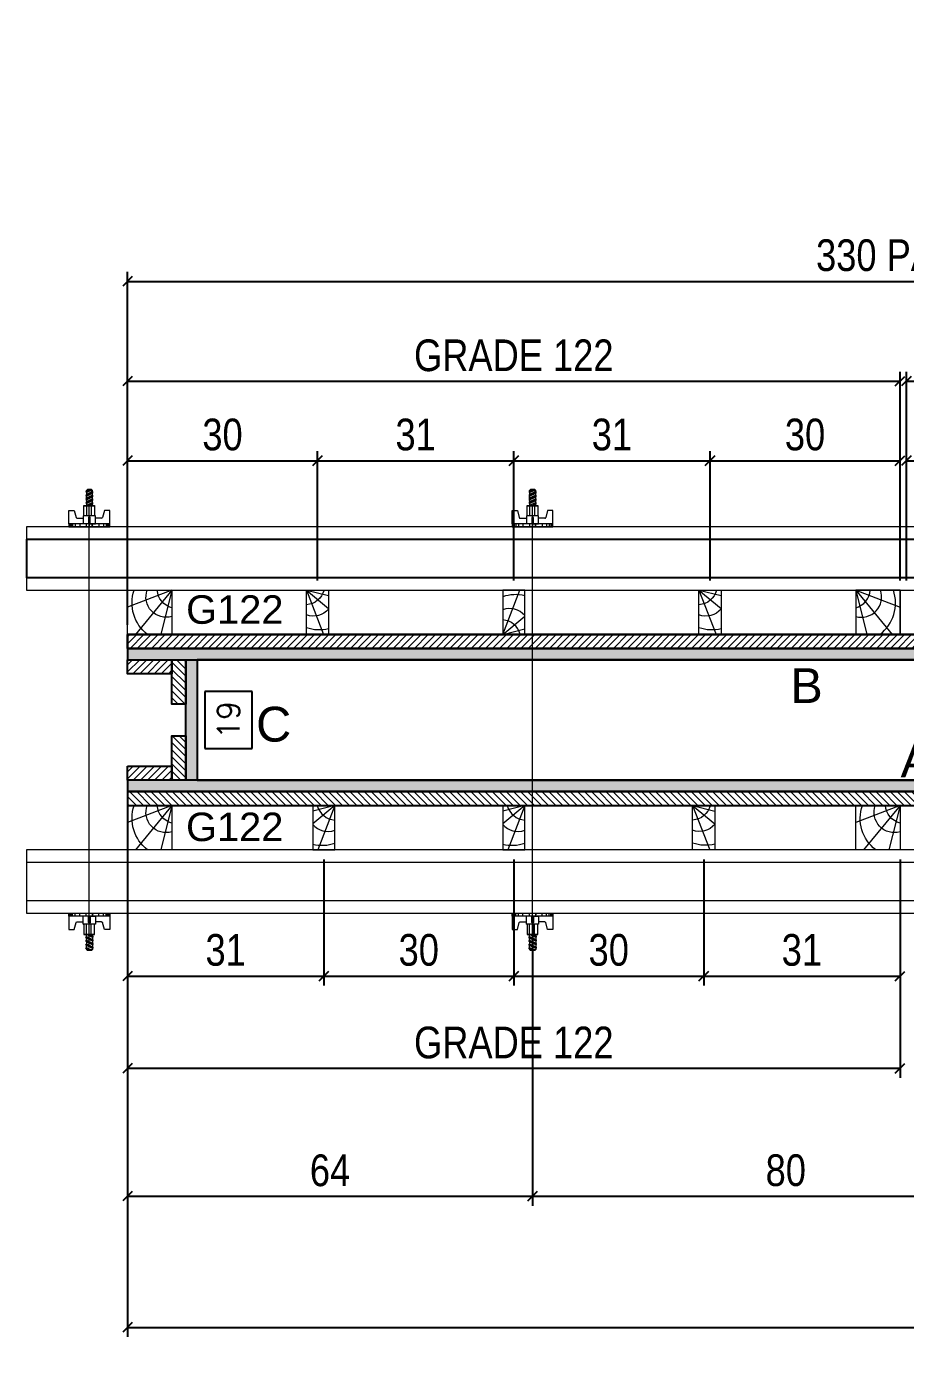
# Model space of a CAD drawing. Extents: x 2949 to 9203, y -16089 to 12527.
# Drawn here: x 4854.2 to 5131.9, y -6538.6 to -6121.1 of the extents above; entities that cross this region are included whole.
import ezdxf
from ezdxf.enums import TextEntityAlignment as Align

# ---------------------------------------------------------------- set-up
doc = ezdxf.new("R2010")
doc.units = 0
for name, color, linetype, lineweight in [('CONCRETO', 251, 'Continuous', 25), ('Hachura', 251, 'Continuous', 9), ('Madeira', 126, 'Continuous', 18), ('Perfil Metálico', 224, 'Continuous', 18), ('Texto Seção', 7, 'Continuous', 15)]:
    doc.layers.add(name, color=color, linetype=linetype, lineweight=lineweight)
for name, color, linetype in [('COTA', 241, 'Continuous'), ('MEIO_PONT', 93, 'Continuous'), ('Painéis', 200, 'Continuous'), ('SARRAFO', 251, 'Continuous'), ('TEXTO_GERAL', 7, 'Continuous')]:
    doc.layers.add(name, color=color, linetype=linetype)
doc.styles.add('ARIAL', font='arial.ttf')
doc.styles.add('COTA TECNICA 2X', font='techl___.ttf', dxfattribs={"height": 10})
doc.styles.add('ROMANS', font='romans.shx')
doc.styles.add('SANSSERIF', font='sas_____.pfb')
doc.dimstyles.new('Cota Seção interna', dxfattribs={"dimtxt": 7, "dimasz": 6, "dimexe": 0.18, "dimexo": 2, "dimgap": -4, "dimtad": 3, "dimdec": 1, "dimlfac": 0.5, "dimzin": 12, "dimdsep": 46, "dimtxsty": 'ROMANS', "dimblk": 'ARCHTICK', "dimcen": 0.09, "dimse1": 1, "dimse2": 1, "dimsd1": 1, "dimsd2": 1, "dimclrd": 180, "dimclre": 5, "dimclrt": 1, "dimadec": 0, "dimazin": 3, "dimtfac": 1, "dimtdec": 1, "dimtofl": 0, "dimtmove": 0, "dimatfit": 3, "dimldrblk": 'ARCHTICK', "dimfxl": 1, "dimtolj": 1, "dimtzin": 0, "dimarcsym": 0})
doc.dimstyles.new('SECAO PILAR', dxfattribs={"dimtxt": 10, "dimasz": 3, "dimexe": 3, "dimexo": 3, "dimgap": 3, "dimtad": 1, "dimdec": 1, "dimlfac": 0.5, "dimzin": 12, "dimdsep": 46, "dimtxsty": 'COTA TECNICA 2X', "dimblk1": 'OBLIQUE', "dimblk2": 'OBLIQUE', "dimsah": 1, "dimcen": 0.9, "dimclrd": 256, "dimclre": 256, "dimclrt": 256, "dimadec": 1, "dimazin": 3, "dimtfac": 1, "dimtdec": 1, "dimtmove": 0, "dimatfit": 3, "dimfxl": 1, "dimtolj": 1, "dimtzin": 12, "dimarcsym": 0})

# ---------------------------------------------------------------- blocks, each defined once
blk = doc.blocks.new('*D2524')
at = {"layer": 'COTA', "color": 180, "lineweight": -2, "transparency": 16777216}
for p, q in [((4925.51, -6331.12), (4910.51, -6331.12)), ((4910.51, -6331.12), (4910.51, -6349.12)), ((4925.51, -6349.12), (4925.51, -6331.12)), ((4910.51, -6349.12), (4925.51, -6349.12))]:
    blk.add_line(p, q, dxfattribs=at)
at = {"layer": 'Defpoints', "color": 0, "transparency": 16777216}
for p in [(4908.5, -6321.12), (4929.51, -6321.12), (4908.5, -6359.12)]:
    blk.add_point(p, dxfattribs=at)
at = {"layer": 'COTA', "color": 1, "transparency": 16777216, "insert": (4918.01, -6340.12), "char_height": 7, "attachment_point": 5, "rotation": 90, "style": 'ROMANS'}
blk.add_mtext('\\A1;19', dxfattribs=at)
blk = doc.blocks.new('_ArchTick')
at = {"color": 0, "linetype": 'ByBlock', "const_width": 0.15}
blk.add_lwpolyline([(-0.5, -0.5), (0.5, 0.5)], dxfattribs=at)
blk = doc.blocks.new('*D2550')
at = {"layer": 'COTA', "color": 180, "lineweight": -2, "transparency": 16777216}
for p, q in [((5259.1, -6324.95), (5233.1, -6324.95)), ((5233.1, -6324.95), (5233.1, -6339.95)), ((5259.1, -6339.95), (5259.1, -6324.95)), ((5233.1, -6339.95), (5259.1, -6339.95))]:
    blk.add_line(p, q, dxfattribs=at)
at = {"layer": 'Defpoints', "color": 0, "transparency": 16777216}
for p in [(4908.1, -6343.95), (4908.1, -6359.12), (5584.1, -6359.12)]:
    blk.add_point(p, dxfattribs=at)
at = {"layer": 'COTA', "color": 1, "transparency": 16777216, "insert": (5246.1, -6332.45), "char_height": 7, "attachment_point": 5, "style": 'ROMANS'}
blk.add_mtext('\\A1;338', dxfattribs=at)
blk = doc.blocks.new('C')
at = {"layer": 'Hachura', "color": 0}
for p, q in [((0, 3.22), (0, -3.22)), ((0.45, 3.22), (0, 3.22)), ((0.46, 3.16), (0, 3.16)), ((0.46, 3.05), (0, 3.05)), ((0.46, 2.88), (0, 2.88)), ((0, 2.75), (0, -1.16)), ((0.46, 2.65), (0, 2.65)), ((0.46, 2.23), (0, 2.23)), ((0.45, -3.23), (0.45, 3.22)), ((0.45, 3.22), (2.58, 3.22)), ((2.58, 2.39), (1.47, 2.09)), ((2.58, 3.22), (2.58, 2.39)), ((0.46, 1.51), (0, 1.51)), ((0.39, 0.49), (0.17, 0.49)), ((1.74, 0.97), (0.45, 0.97)), ((1.45, 0.1), (0.45, 0.1)), ((1.35, 1.94), (1.35, 0.96)), ((1.74, -0.97), (1.74, 0.97)), ((1.74, 0.97), (1.74, 0.84)), ((1.74, 0.97), (1.74, 0.84)), ((1.74, 0.84), (3.35, 0.84)), ((3.35, 0.45), (1.74, 0.45)), ((3.32, 0.84), (3.32, -0.84)), ((3.35, 0.84), (3.35, -0.84)), ((3.68, 0.45), (3.35, 0.45)), ((3.84, -0.52), (3.35, 0.45)), ((3.35, 0.06), (3.67, -0.57)), ((3.68, 0.45), (4.16, -0.52)), ((3.72, 0.5), (4.25, -0.57)), ((4.37, -0.55), (3.83, 0.53)), ((4.15, 0.45), (3.93, 0.45)), ((4.42, -0.52), (3.93, 0.45)), ((4.15, 0.45), (4.26, 0.45)), ((4.26, 0.45), (4.74, -0.52)), ((4.3, 0.5), (4.83, -0.57)), ((4.95, -0.55), (4.41, 0.53)), ((4.51, 0.45), (4.84, 0.45)), ((5, -0.52), (4.51, 0.45)), ((4.84, 0.45), (5.32, -0.52)), ((4.88, 0.5), (5.41, -0.57)), ((5.53, -0.55), (4.99, 0.53)), ((5.58, -0.52), (5.09, 0.45)), ((5.42, 0.45), (5.09, 0.45)), ((5.58, -0.52), (5.09, 0.45)), ((5.42, 0.45), (5.74, -0.19)), ((5.46, 0.5), (5.74, -0.07)), ((5.74, 0.19), (5.57, 0.53)), ((5.74, 0.32), (5.68, 0.45)), ((5.68, 0.45), (5.74, 0.45)), ((5.74, 0.45), (5.9, 0.29)), ((5.74, 0.45), (5.74, -0.52)), ((5.9, -0.36), (5.9, 0.29)), ((0.45, 0), (0, 0)), ((0.46, -1.52), (0, -1.52)), ((0.08, -0.48), (0.29, -0.48)), ((0.29, -0.48), (0.4, -0.48)), ((0.45, 0), (0.45, -0.97)), ((0.45, -0.16), (1.45, -0.16)), ((0.45, -0.65), (0.45, -0.32)), ((0.45, -3.23), (0.45, -0.65)), ((0.45, -0.97), (1.74, -0.97)), ((1.35, -1.94), (1.35, -0.97)), ((3.35, -0.32), (1.74, -0.32)), ((3.35, -0.84), (1.74, -0.84)), ((3.35, -0.07), (3.58, -0.52)), ((3.35, -0.52), (3.58, -0.52)), ((3.84, -0.52), (4.16, -0.52)), ((4.42, -0.52), (4.74, -0.52)), ((4.63, -0.52), (4.74, -0.52)), ((5, -0.52), (5.32, -0.52)), ((5.58, -0.52), (5.74, -0.52)), ((5.74, -0.52), (5.9, -0.36)), ((5.74, -0.52), (5.74, -0.52)), ((0.46, -2.23), (0, -2.23)), ((0.46, -2.65), (0, -2.65)), ((0.46, -2.88), (0, -2.88)), ((0.46, -3.05), (0, -3.05)), ((0.46, -3.16), (0, -3.16)), ((0, -3.22), (2.57, -3.22)), ((2.58, -2.39), (1.47, -2.1)), ((2.58, -3.23), (2.58, -2.39))]:
    blk.add_line(p, q, dxfattribs=at)
for centre, radius, start, end in [((1.52, 1.94), 0.161, 104.7436, 180), ((1.44, -0.03), 0.129, 272.695, 87.305), ((3.81, 0.39), 0.143, 25.5688, 154.4312), ((4.39, 0.39), 0.143, 25.5688, 154.4312), ((4.97, 0.39), 0.143, 25.5688, 154.4312), ((5.55, 0.39), 0.143, 25.5688, 154.4312), ((0.17, -0.37), 0.174, 221.744, 317.8592), ((1.52, -1.94), 0.161, 180, 255.2564), ((3.71, -0.4), 0.174, 222.1408, 318.256), ((4.29, -0.4), 0.174, 222.1408, 318.256), ((4.87, -0.4), 0.174, 222.1408, 318.256), ((5.45, -0.4), 0.174, 222.1408, 318.256), ((5.61, -0.4), 0.174, 317.8592, 318.256)]:
    blk.add_arc(centre, radius, start, end, dxfattribs=at)
blk = doc.blocks.new('_Oblique')
at = {"color": 0, "linetype": 'ByBlock', "lineweight": -2}
blk.add_line((-0.5, -0.5), (0.5, 0.5), dxfattribs=at)
blk = doc.blocks.new('*D2551')
at = {"layer": 'COTA', "lineweight": -2, "transparency": 16777216}
for p, q in [((4886.1, -6310.12), (4886.1, -6198.63)), ((5546.1, -6310.12), (5546.1, -6198.63)), ((4886.1, -6201.63), (5546.1, -6201.63))]:
    blk.add_line(p, q, dxfattribs=at)
at = {"layer": 'Defpoints', "color": 0, "transparency": 16777216}
for p in [(5546.1, -6201.63), (4886.1, -6313.12), (5546.1, -6313.12)]:
    blk.add_point(p, dxfattribs=at)
at = {"layer": 'COTA', "lineweight": -2, "transparency": 16777216, "xscale": 3, "yscale": 3, "zscale": 3, "rotation": 180}
blk.add_blockref('_Oblique', (4886.1, -6201.63), dxfattribs=at)
at = {"layer": 'COTA', "lineweight": -2, "transparency": 16777216, "xscale": 3, "yscale": 3, "zscale": 3}
blk.add_blockref('_Oblique', (5546.1, -6201.63), dxfattribs=at)
at = {"layer": 'COTA', "transparency": 16777216, "insert": (5135.1, -6193.41), "char_height": 10, "attachment_point": 5, "style": 'COTA TECNICA 2X'}
blk.add_mtext('\\A1;330 PAINEL', dxfattribs=at)
blk = doc.blocks.new('PONTALETE')
at = {"layer": 'Madeira'}
for q in [(2.71, 7), (7, 5.76), (7, 1.74)]:
    blk.add_line((0, 0), q, dxfattribs=at)
blk.add_lwpolyline([(0, 0), (7, 0), (7, 7), (0, 7)], close=True, dxfattribs=at)
for centre, radius, start, end in [((2.04, 0.06), 6.23, 37.2818, 109.0913), ((1.09, 0.9), 3.19, 343.603, 109.9847), ((-0.21, -0.78), 3.09, 14.6322, 86.0383)]:
    blk.add_arc(centre, radius, start, end, dxfattribs=at)
blk = doc.blocks.new('MEIO PONTALETE')
at = {"layer": 'Madeira'}
for q in [(2.71, 7), (3.5, 2.88), (3.5, 0.87)]:
    blk.add_line((0, 0), q, dxfattribs=at)
blk.add_lwpolyline([(0, 0), (3.5, 0), (3.5, 7), (0, 7)], close=True, dxfattribs=at)
for centre, radius, start, end in [((2.04, 0.06), 6.23, 76.4499, 109.0913), ((1.09, 0.9), 3.19, 40.9063, 109.9847), ((-0.21, -0.78), 3.09, 14.6322, 86.0383)]:
    blk.add_arc(centre, radius, start, end, dxfattribs=at)
blk = doc.blocks.new('*D2554')
at = {"layer": 'COTA', "lineweight": -2, "transparency": 16777216}
for p, q in [((4886.1, -6296.12), (4886.1, -6255.25)), ((4946.1, -6296.12), (4946.1, -6255.25)), ((4886.1, -6258.25), (4946.1, -6258.25))]:
    blk.add_line(p, q, dxfattribs=at)
at = {"layer": 'Defpoints', "color": 0, "transparency": 16777216}
for p in [(4946.1, -6258.25), (4886.1, -6299.12), (4946.1, -6299.12)]:
    blk.add_point(p, dxfattribs=at)
at = {"layer": 'COTA', "lineweight": -2, "transparency": 16777216, "xscale": 3, "yscale": 3, "zscale": 3, "rotation": 180}
blk.add_blockref('_Oblique', (4886.1, -6258.25), dxfattribs=at)
at = {"layer": 'COTA', "lineweight": -2, "transparency": 16777216, "xscale": 3, "yscale": 3, "zscale": 3}
blk.add_blockref('_Oblique', (4946.1, -6258.25), dxfattribs=at)
at = {"layer": 'COTA', "transparency": 16777216, "insert": (4916.1, -6250.03), "char_height": 10, "attachment_point": 5, "style": 'COTA TECNICA 2X'}
blk.add_mtext('\\A1;30', dxfattribs=at)
blk = doc.blocks.new('*D2555')
at = {"layer": 'COTA', "lineweight": -2, "transparency": 16777216}
for p, q in [((4946.1, -6296.12), (4946.1, -6255.25)), ((5008.1, -6296.12), (5008.1, -6255.25)), ((4946.1, -6258.25), (5008.1, -6258.25))]:
    blk.add_line(p, q, dxfattribs=at)
at = {"layer": 'Defpoints', "color": 0, "transparency": 16777216}
for p in [(5008.1, -6258.25), (4946.1, -6299.12), (5008.1, -6299.12)]:
    blk.add_point(p, dxfattribs=at)
at = {"layer": 'COTA', "lineweight": -2, "transparency": 16777216, "xscale": 3, "yscale": 3, "zscale": 3, "rotation": 180}
blk.add_blockref('_Oblique', (4946.1, -6258.25), dxfattribs=at)
at = {"layer": 'COTA', "lineweight": -2, "transparency": 16777216, "xscale": 3, "yscale": 3, "zscale": 3}
blk.add_blockref('_Oblique', (5008.1, -6258.25), dxfattribs=at)
at = {"layer": 'COTA', "transparency": 16777216, "insert": (4977.1, -6250.03), "char_height": 10, "attachment_point": 5, "style": 'COTA TECNICA 2X'}
blk.add_mtext('\\A1;31', dxfattribs=at)
blk = doc.blocks.new('*D2556')
at = {"layer": 'COTA', "lineweight": -2, "transparency": 16777216}
for p, q in [((5008.1, -6296.12), (5008.1, -6255.25)), ((5070.1, -6296.12), (5070.1, -6255.25)), ((5008.1, -6258.25), (5070.1, -6258.25))]:
    blk.add_line(p, q, dxfattribs=at)
at = {"layer": 'Defpoints', "color": 0, "transparency": 16777216}
for p in [(5070.1, -6258.25), (5008.1, -6299.12), (5070.1, -6299.12)]:
    blk.add_point(p, dxfattribs=at)
at = {"layer": 'COTA', "lineweight": -2, "transparency": 16777216, "xscale": 3, "yscale": 3, "zscale": 3, "rotation": 180}
blk.add_blockref('_Oblique', (5008.1, -6258.25), dxfattribs=at)
at = {"layer": 'COTA', "lineweight": -2, "transparency": 16777216, "xscale": 3, "yscale": 3, "zscale": 3}
blk.add_blockref('_Oblique', (5070.1, -6258.25), dxfattribs=at)
at = {"layer": 'COTA', "transparency": 16777216, "insert": (5039.1, -6250.03), "char_height": 10, "attachment_point": 5, "style": 'COTA TECNICA 2X'}
blk.add_mtext('\\A1;31', dxfattribs=at)
blk = doc.blocks.new('*D2557')
at = {"layer": 'COTA', "lineweight": -2, "transparency": 16777216}
for p, q in [((5070.1, -6296.12), (5070.1, -6255.25)), ((5130.1, -6296.12), (5130.1, -6255.25)), ((5070.1, -6258.25), (5130.1, -6258.25))]:
    blk.add_line(p, q, dxfattribs=at)
at = {"layer": 'Defpoints', "color": 0, "transparency": 16777216}
for p in [(5130.1, -6258.25), (5070.1, -6299.12), (5130.1, -6299.12)]:
    blk.add_point(p, dxfattribs=at)
at = {"layer": 'COTA', "lineweight": -2, "transparency": 16777216, "xscale": 3, "yscale": 3, "zscale": 3, "rotation": 180}
blk.add_blockref('_Oblique', (5070.1, -6258.25), dxfattribs=at)
at = {"layer": 'COTA', "lineweight": -2, "transparency": 16777216, "xscale": 3, "yscale": 3, "zscale": 3}
blk.add_blockref('_Oblique', (5130.1, -6258.25), dxfattribs=at)
at = {"layer": 'COTA', "transparency": 16777216, "insert": (5100.1, -6250.03), "char_height": 10, "attachment_point": 5, "style": 'COTA TECNICA 2X'}
blk.add_mtext('\\A1;30', dxfattribs=at)
blk = doc.blocks.new('*D2558')
at = {"layer": 'COTA', "lineweight": -2, "transparency": 16777216}
for p, q in [((4886.1, -6296.12), (4886.1, -6230.13)), ((5130.1, -6296.12), (5130.1, -6230.13)), ((4886.1, -6233.13), (5130.1, -6233.13))]:
    blk.add_line(p, q, dxfattribs=at)
at = {"layer": 'Defpoints', "color": 0, "transparency": 16777216}
for p in [(5130.1, -6233.13), (4886.1, -6299.12), (5130.1, -6299.12)]:
    blk.add_point(p, dxfattribs=at)
at = {"layer": 'COTA', "lineweight": -2, "transparency": 16777216, "xscale": 3, "yscale": 3, "zscale": 3, "rotation": 180}
blk.add_blockref('_Oblique', (4886.1, -6233.13), dxfattribs=at)
at = {"layer": 'COTA', "lineweight": -2, "transparency": 16777216, "xscale": 3, "yscale": 3, "zscale": 3}
blk.add_blockref('_Oblique', (5130.1, -6233.13), dxfattribs=at)
at = {"layer": 'COTA', "transparency": 16777216, "insert": (5008.1, -6225.03), "char_height": 10, "attachment_point": 5, "style": 'COTA TECNICA 2X'}
blk.add_mtext('\\A1;GRADE 122', dxfattribs=at)
blk = doc.blocks.new('*D2512')
at = {"layer": 'COTA', "lineweight": -2, "transparency": 16777216}
for p, q in [((4886.1, -6384.12), (4886.1, -6424)), ((4948.1, -6384.12), (4948.1, -6424)), ((4886.1, -6421), (4948.1, -6421))]:
    blk.add_line(p, q, dxfattribs=at)
at = {"layer": 'Defpoints', "color": 0, "transparency": 16777216}
for p in [(4886.1, -6381.12), (4948.1, -6381.12), (4948.1, -6421)]:
    blk.add_point(p, dxfattribs=at)
at = {"layer": 'COTA', "lineweight": -2, "transparency": 16777216, "xscale": 3, "yscale": 3, "zscale": 3, "rotation": 180}
blk.add_blockref('_Oblique', (4886.1, -6421), dxfattribs=at)
at = {"layer": 'COTA', "lineweight": -2, "transparency": 16777216, "xscale": 3, "yscale": 3, "zscale": 3}
blk.add_blockref('_Oblique', (4948.1, -6421), dxfattribs=at)
at = {"layer": 'COTA', "transparency": 16777216, "insert": (4917.1, -6412.78), "char_height": 10, "attachment_point": 5, "style": 'COTA TECNICA 2X'}
blk.add_mtext('\\A1;31', dxfattribs=at)
blk = doc.blocks.new('*D2513')
at = {"layer": 'COTA', "lineweight": -2, "transparency": 16777216}
for p, q in [((4948.1, -6384.12), (4948.1, -6424)), ((5008.1, -6384.12), (5008.1, -6424)), ((4948.1, -6421), (5008.1, -6421))]:
    blk.add_line(p, q, dxfattribs=at)
at = {"layer": 'Defpoints', "color": 0, "transparency": 16777216}
for p in [(4948.1, -6381.12), (5008.1, -6381.12), (5008.1, -6421)]:
    blk.add_point(p, dxfattribs=at)
at = {"layer": 'COTA', "lineweight": -2, "transparency": 16777216, "xscale": 3, "yscale": 3, "zscale": 3, "rotation": 180}
blk.add_blockref('_Oblique', (4948.1, -6421), dxfattribs=at)
at = {"layer": 'COTA', "lineweight": -2, "transparency": 16777216, "xscale": 3, "yscale": 3, "zscale": 3}
blk.add_blockref('_Oblique', (5008.1, -6421), dxfattribs=at)
at = {"layer": 'COTA', "transparency": 16777216, "insert": (4978.1, -6412.78), "char_height": 10, "attachment_point": 5, "style": 'COTA TECNICA 2X'}
blk.add_mtext('\\A1;30', dxfattribs=at)
blk = doc.blocks.new('*D2514')
at = {"layer": 'COTA', "lineweight": -2, "transparency": 16777216}
for p, q in [((5008.1, -6384.12), (5008.1, -6424)), ((5068.1, -6384.12), (5068.1, -6424)), ((5008.1, -6421), (5068.1, -6421))]:
    blk.add_line(p, q, dxfattribs=at)
at = {"layer": 'Defpoints', "color": 0, "transparency": 16777216}
for p in [(5008.1, -6381.12), (5068.1, -6381.12), (5068.1, -6421)]:
    blk.add_point(p, dxfattribs=at)
at = {"layer": 'COTA', "lineweight": -2, "transparency": 16777216, "xscale": 3, "yscale": 3, "zscale": 3, "rotation": 180}
blk.add_blockref('_Oblique', (5008.1, -6421), dxfattribs=at)
at = {"layer": 'COTA', "lineweight": -2, "transparency": 16777216, "xscale": 3, "yscale": 3, "zscale": 3}
blk.add_blockref('_Oblique', (5068.1, -6421), dxfattribs=at)
at = {"layer": 'COTA', "transparency": 16777216, "insert": (5038.1, -6412.78), "char_height": 10, "attachment_point": 5, "style": 'COTA TECNICA 2X'}
blk.add_mtext('\\A1;30', dxfattribs=at)
blk = doc.blocks.new('*D2515')
at = {"layer": 'COTA', "lineweight": -2, "transparency": 16777216}
for p, q in [((5068.1, -6384.12), (5068.1, -6424)), ((5130.1, -6384.12), (5130.1, -6424)), ((5068.1, -6421), (5130.1, -6421))]:
    blk.add_line(p, q, dxfattribs=at)
at = {"layer": 'Defpoints', "color": 0, "transparency": 16777216}
for p in [(5068.1, -6381.12), (5130.1, -6381.12), (5130.1, -6421)]:
    blk.add_point(p, dxfattribs=at)
at = {"layer": 'COTA', "lineweight": -2, "transparency": 16777216, "xscale": 3, "yscale": 3, "zscale": 3, "rotation": 180}
blk.add_blockref('_Oblique', (5068.1, -6421), dxfattribs=at)
at = {"layer": 'COTA', "lineweight": -2, "transparency": 16777216, "xscale": 3, "yscale": 3, "zscale": 3}
blk.add_blockref('_Oblique', (5130.1, -6421), dxfattribs=at)
at = {"layer": 'COTA', "transparency": 16777216, "insert": (5099.1, -6412.78), "char_height": 10, "attachment_point": 5, "style": 'COTA TECNICA 2X'}
blk.add_mtext('\\A1;31', dxfattribs=at)
blk = doc.blocks.new('*D2516')
at = {"layer": 'COTA', "lineweight": -2, "transparency": 16777216}
for p, q in [((4886.1, -6384.12), (4886.1, -6453.12)), ((5130.1, -6384.12), (5130.1, -6453.12)), ((5130.1, -6450.12), (4886.1, -6450.12))]:
    blk.add_line(p, q, dxfattribs=at)
at = {"layer": 'Defpoints', "color": 0, "transparency": 16777216}
for p in [(4886.1, -6381.12), (5130.1, -6381.12), (4886.1, -6450.12)]:
    blk.add_point(p, dxfattribs=at)
at = {"layer": 'COTA', "lineweight": -2, "transparency": 16777216, "xscale": 3, "yscale": 3, "zscale": 3, "rotation": 180}
blk.add_blockref('_Oblique', (4886.1, -6450.12), dxfattribs=at)
at = {"layer": 'COTA', "lineweight": -2, "transparency": 16777216, "xscale": 3, "yscale": 3, "zscale": 3}
blk.add_blockref('_Oblique', (5130.1, -6450.12), dxfattribs=at)
at = {"layer": 'COTA', "transparency": 16777216, "insert": (5008.1, -6442.02), "char_height": 10, "attachment_point": 5, "style": 'COTA TECNICA 2X'}
blk.add_mtext('\\A1;GRADE 122', dxfattribs=at)
blk = doc.blocks.new('*D2519')
at = {"layer": 'COTA', "lineweight": -2, "transparency": 16777216}
for p, q in [((5132.1, -6296.12), (5132.1, -6230.13)), ((5292.1, -6296.12), (5292.1, -6230.13)), ((5132.1, -6233.13), (5292.1, -6233.13))]:
    blk.add_line(p, q, dxfattribs=at)
at = {"layer": 'Defpoints', "color": 0, "transparency": 16777216}
for p in [(5292.1, -6233.13), (5132.1, -6299.12), (5292.1, -6299.12)]:
    blk.add_point(p, dxfattribs=at)
at = {"layer": 'COTA', "lineweight": -2, "transparency": 16777216, "xscale": 3, "yscale": 3, "zscale": 3, "rotation": 180}
blk.add_blockref('_Oblique', (5132.1, -6233.13), dxfattribs=at)
at = {"layer": 'COTA', "lineweight": -2, "transparency": 16777216, "xscale": 3, "yscale": 3, "zscale": 3}
blk.add_blockref('_Oblique', (5292.1, -6233.13), dxfattribs=at)
at = {"layer": 'COTA', "transparency": 16777216, "insert": (5212.1, -6225), "char_height": 10, "attachment_point": 5, "style": 'COTA TECNICA 2X'}
blk.add_mtext('\\A1;GRADE 80', dxfattribs=at)
blk = doc.blocks.new('*D2521')
at = {"layer": 'COTA', "lineweight": -2, "transparency": 16777216}
for p, q in [((5132.1, -6296.12), (5132.1, -6255.25)), ((5186.1, -6296.12), (5186.1, -6255.25)), ((5132.1, -6258.25), (5186.1, -6258.25))]:
    blk.add_line(p, q, dxfattribs=at)
at = {"layer": 'Defpoints', "color": 0, "transparency": 16777216}
for p in [(5186.1, -6258.25), (5132.1, -6299.12), (5186.1, -6299.12)]:
    blk.add_point(p, dxfattribs=at)
at = {"layer": 'COTA', "lineweight": -2, "transparency": 16777216, "xscale": 3, "yscale": 3, "zscale": 3, "rotation": 180}
blk.add_blockref('_Oblique', (5132.1, -6258.25), dxfattribs=at)
at = {"layer": 'COTA', "lineweight": -2, "transparency": 16777216, "xscale": 3, "yscale": 3, "zscale": 3}
blk.add_blockref('_Oblique', (5186.1, -6258.25), dxfattribs=at)
at = {"layer": 'COTA', "transparency": 16777216, "insert": (5159.1, -6250.18), "char_height": 10, "attachment_point": 5, "style": 'COTA TECNICA 2X'}
blk.add_mtext('\\A1;27', dxfattribs=at)
blk = doc.blocks.new('*D2545')
at = {"layer": 'COTA', "lineweight": -2, "transparency": 16777216}
for p, q in [((4886.1, -6384.12), (4886.1, -6493.48)), ((5014.02, -6404.12), (5014.02, -6493.48)), ((4886.1, -6490.48), (5014.02, -6490.48))]:
    blk.add_line(p, q, dxfattribs=at)
at = {"layer": 'Defpoints', "color": 0, "transparency": 16777216}
for p in [(4886.1, -6381.12), (5014.02, -6401.12), (5014.02, -6490.48)]:
    blk.add_point(p, dxfattribs=at)
at = {"layer": 'COTA', "lineweight": -2, "transparency": 16777216, "xscale": 3, "yscale": 3, "zscale": 3, "rotation": 180}
blk.add_blockref('_Oblique', (4886.1, -6490.48), dxfattribs=at)
at = {"layer": 'COTA', "lineweight": -2, "transparency": 16777216, "xscale": 3, "yscale": 3, "zscale": 3}
blk.add_blockref('_Oblique', (5014.02, -6490.48), dxfattribs=at)
at = {"layer": 'COTA', "transparency": 16777216, "insert": (4950.06, -6482.38), "char_height": 10, "attachment_point": 5, "style": 'COTA TECNICA 2X'}
blk.add_mtext('\\A1;64', dxfattribs=at)
blk = doc.blocks.new('*D2546')
at = {"layer": 'COTA', "linetype": 'ByBlock', "lineweight": -2, "transparency": 16777216}
for p, q in [((5014.02, -6404.12), (5014.02, -6493.48)), ((5174.02, -6404.12), (5174.02, -6493.48)), ((5014.02, -6490.48), (5174.02, -6490.48))]:
    blk.add_line(p, q, dxfattribs=at)
at = {"layer": 'Defpoints', "color": 0, "linetype": 'ByBlock', "transparency": 16777216}
for p in [(5014.02, -6401.12), (5174.02, -6401.12), (5174.02, -6490.48)]:
    blk.add_point(p, dxfattribs=at)
at = {"layer": 'COTA', "linetype": 'ByBlock', "lineweight": -2, "transparency": 16777216, "xscale": 3, "yscale": 3, "zscale": 3, "rotation": 180}
blk.add_blockref('_Oblique', (5014.02, -6490.48), dxfattribs=at)
at = {"layer": 'COTA', "linetype": 'ByBlock', "lineweight": -2, "transparency": 16777216, "xscale": 3, "yscale": 3, "zscale": 3}
blk.add_blockref('_Oblique', (5174.02, -6490.48), dxfattribs=at)
at = {"layer": 'COTA', "linetype": 'ByBlock', "transparency": 16777216, "insert": (5094.02, -6482.35), "char_height": 10, "attachment_point": 5, "style": 'COTA TECNICA 2X'}
blk.add_mtext('\\A1;80', dxfattribs=at)
blk = doc.blocks.new('*D2549')
at = {"layer": 'COTA', "linetype": 'ByBlock', "lineweight": -2, "transparency": 16777216}
for p, q in [((4886.1, -6362.12), (4886.1, -6534.91)), ((5606.1, -6362.12), (5606.1, -6534.91)), ((4886.1, -6531.91), (5606.1, -6531.91))]:
    blk.add_line(p, q, dxfattribs=at)
at = {"layer": 'Defpoints', "color": 0, "linetype": 'ByBlock', "transparency": 16777216}
for p in [(4886.1, -6359.12), (5606.1, -6359.12), (5606.1, -6531.91)]:
    blk.add_point(p, dxfattribs=at)
at = {"layer": 'COTA', "linetype": 'ByBlock', "lineweight": -2, "transparency": 16777216, "xscale": 3, "yscale": 3, "zscale": 3, "rotation": 180}
blk.add_blockref('_Oblique', (4886.1, -6531.91), dxfattribs=at)
at = {"layer": 'COTA', "linetype": 'ByBlock', "lineweight": -2, "transparency": 16777216, "xscale": 3, "yscale": 3, "zscale": 3}
blk.add_blockref('_Oblique', (5606.1, -6531.91), dxfattribs=at)
at = {"layer": 'COTA', "linetype": 'ByBlock', "transparency": 16777216, "insert": (5246.1, -6523.69), "char_height": 10, "attachment_point": 5, "style": 'COTA TECNICA 2X'}
blk.add_mtext('\\A1;360 PAINEL', dxfattribs=at)

msp = doc.modelspace()

# ---------------------------------------------------------------- hatches: boundary and pattern name
at = {"layer": 'Hachura'}
h = msp.add_hatch(dxfattribs=at)
h.set_pattern_fill('ANSI31', color=256, scale=0.5, angle=360, style=0)
h.set_pattern_definition([(45, (15430.4696, 16686.1613), (-1.12253202, 1.12253202), [])])
h.paths.add_polyline_path([(4886.1, -6317.52), (4886.1, -6313.12), (5546.1, -6313.12), (5546.1, -6317.52)])
h = msp.add_hatch(color=256, dxfattribs=at)
h.dxf.hatch_style = 1
h.paths.add_polyline_path([(4886.1, -6321.12), (5546.1, -6321.12), (5546.1, -6317.52), (4886.1, -6317.52)])
h = msp.add_hatch(dxfattribs=at)
h.set_pattern_fill('ANSI31', color=256, scale=0.5, angle=180, style=0)
h.set_pattern_definition([(225, (-3890.434, -28989.455), (1.12253202, -1.12253202), [])])
h.paths.add_polyline_path([(4900.1, -6325.52), (4900.1, -6321.12), (4886.1, -6321.12), (4886.1, -6325.52)])
h = msp.add_hatch(dxfattribs=at)
h.set_pattern_fill('ANSI31', color=256, scale=0.5, angle=90, style=0)
h.set_pattern_definition([(135, (-16961.6904, 3533.305), (-1.12253202, -1.12253202), [])])
h.paths.add_polyline_path([(4900.1, -6335.12), (4904.5, -6335.12), (4904.5, -6321.12), (4900.1, -6321.12)])
h = msp.add_hatch(color=256, dxfattribs=at)
h.dxf.hatch_style = 1
h.paths.add_polyline_path([(4908.1, -6359.12), (4904.5, -6359.12), (4904.5, -6321.12), (4908.1, -6321.12)])
h = msp.add_hatch(dxfattribs=at)
h.set_pattern_fill('ANSI31', color=256, scale=0.5, angle=90, style=0)
h.set_pattern_definition([(135, (-16961.6904, 3557.305), (-1.12253202, -1.12253202), [])])
h.paths.add_polyline_path([(4900.1, -6359.12), (4904.5, -6359.12), (4904.5, -6345.12), (4900.1, -6345.12)])
h = msp.add_hatch(dxfattribs=at)
h.set_pattern_fill('ANSI31', color=256, scale=0.5, angle=180, style=0)
h.set_pattern_definition([(225, (-3890.434, -28955.855), (1.12253202, -1.12253202), [])])
h.paths.add_polyline_path([(4900.1, -6359.12), (4900.1, -6354.72), (4886.1, -6354.72), (4886.1, -6359.12)])
h = msp.add_hatch(color=256, dxfattribs=at)
h.dxf.hatch_style = 1
h.paths.add_polyline_path([(5606.1, -6362.72), (5606.1, -6359.12), (4886.1, -6359.12), (4886.1, -6362.72)])
h = msp.add_hatch(dxfattribs=at)
h.set_pattern_fill('ANSI31', color=256, scale=0.5, angle=270, style=0)
h.set_pattern_definition([(315, (-2335.272, -17287.5496), (1.12253202, 1.12253202), [])])
h.paths.add_polyline_path([(4886.1, -6367.12), (4886.1, -6362.72), (5606.1, -6362.72), (5606.1, -6367.12)])

# ---------------------------------------------------------------- linework, layer by layer
at = {"layer": 'CONCRETO', "color": 2}
msp.add_lwpolyline([(5584.1, -6121.12), (5546.1, -6121.12), (5546.1, -6321.12), (4908.1, -6321.12), (4908.1, -6359.12), (5584.1, -6359.12)], close=True, dxfattribs=at)
at = {"layer": 'Hachura'}
for p, q in [((4874.02, -6411.92), (4874.03, -6272.12)), ((5014.02, -6411.93), (5014.03, -6272.13))]:
    msp.add_line(p, q, dxfattribs=at)
at = {"layer": 'Madeira'}
for points in [[(4886.1, -6313.12), (4886.1, -6299.12), (5130.1, -6299.12), (5130.1, -6313.12)], [(5606.1, -6367.12), (5606.1, -6381.12), (4886.1, -6381.12), (4886.1, -6367.12)], [(4886.1, -6381.12), (4886.1, -6367.12), (5130.1, -6367.12), (5130.1, -6381.12)]]:
    msp.add_lwpolyline(points, close=True, dxfattribs=at)
at = {"layer": 'Painéis'}
for points in [[(4886.1, -6321.12), (5546.1, -6321.12), (5546.1, -6317.52), (4886.1, -6317.52)], [(4908.1, -6359.12), (4904.5, -6359.12), (4904.5, -6321.12), (4908.1, -6321.12)], [(5606.1, -6362.72), (5606.1, -6359.12), (4886.1, -6359.12), (4886.1, -6362.72)]]:
    msp.add_lwpolyline(points, close=True, dxfattribs=at)
at = {"layer": 'Perfil Metálico'}
for points in [[(4854.17, -6279.12), (4854.17, -6299.12), (5538.1, -6299.12), (5538.1, -6279.12)], [(4854.17, -6381.12), (4854.17, -6401.12), (5644.43, -6401.12), (5644.43, -6381.12)], [(5644.43, -6397.12), (5644.43, -6385.12), (4854.17, -6385.12), (4854.17, -6397.12)]]:
    msp.add_lwpolyline(points, close=True, dxfattribs=at)
at = {"layer": 'SARRAFO'}
for points in [[(5538.1, -6295.12), (5538.1, -6283.12), (4854.17, -6283.12), (4854.17, -6295.12)], [(5546.1, -6313.12), (4886.1, -6313.12), (4886.1, -6317.52), (5546.1, -6317.52)], [(5546.1, -6313.12), (5546.1, -6317.52), (4886.1, -6317.52), (4886.1, -6313.12)], [(4886.1, -6321.12), (4900.1, -6321.12), (4900.1, -6325.52), (4886.1, -6325.52)], [(4904.5, -6321.12), (4904.5, -6335.12), (4900.1, -6335.12), (4900.1, -6321.12)], [(4904.5, -6345.12), (4904.5, -6359.12), (4900.1, -6359.12), (4900.1, -6345.12)], [(4886.1, -6354.72), (4900.1, -6354.72), (4900.1, -6359.12), (4886.1, -6359.12)], [(5606.1, -6362.72), (4886.1, -6362.72), (4886.1, -6367.12), (5606.1, -6367.12)], [(5606.1, -6362.72), (4886.1, -6362.72), (4886.1, -6367.12), (5606.1, -6367.12)]]:
    msp.add_lwpolyline(points, close=True, dxfattribs=at)

# ---------------------------------------------------------------- block references
at = {"layer": 'Hachura', "linetype": 'Continuous', "yscale": 2, "zscale": 2}
for p, xscale, rotation in [((4874.02, -6279.12), 2, 90.00000000000001), ((5014.01, -6279.13), 2, 90.00000000000001), ((4874.02, -6401.12), -2, 90), ((5014.01, -6401.13), -2, 90)]:
    msp.add_blockref('C', p, dxfattribs=dict(at, xscale=xscale, rotation=rotation))
at = {"layer": 'Madeira'}
for name, p, xscale, yscale, zscale, rotation in [('PONTALETE', (4900.1, -6299.12), -2, 2, 2, 90), ('MEIO PONTALETE', (4942.6, -6299.12), -1.999999997962732, 1.999999997962732, 1.999999997962732, 180), ('MEIO PONTALETE', (5066.6, -6299.12), -1.999999997962732, 1.999999997962732, 1.999999997962732, 180), ('PONTALETE', (5116.1, -6299.12), 2, 2, 2, 270)]:
    msp.add_blockref(name, p, dxfattribs=dict(at, xscale=xscale, yscale=yscale, zscale=zscale, rotation=rotation))
at = {"layer": 'Madeira', "xscale": 1.999999997962732, "yscale": 1.999999997962732, "zscale": 1.999999997962732}
msp.add_blockref('MEIO PONTALETE', (5004.6, -6313.12), dxfattribs=at)
at = {"layer": 'MEIO_PONT'}
for name, p, xscale, yscale, zscale, rotation in [('PONTALETE', (4900.1, -6367.12), -2, 2, 2, 90), ('MEIO PONTALETE', (4951.6, -6367.12), 1.999999997962732, 1.999999997962732, 1.999999997962732, 180), ('MEIO PONTALETE', (5011.6, -6367.12), 1.999999997962732, 1.999999997962732, 1.999999997962732, 180), ('MEIO PONTALETE', (5064.6, -6367.12), -1.999999997962732, 1.999999997962732, 1.999999997962732, 180), ('PONTALETE', (5130.1, -6367.12), -2, 2, 2, 90)]:
    msp.add_blockref(name, p, dxfattribs=dict(at, xscale=xscale, yscale=yscale, zscale=zscale, rotation=rotation))

# ---------------------------------------------------------------- texts
at = {"layer": 'Texto Seção', "color": 0, "linetype": 'Continuous', "style": 'SANSSERIF'}
msp.add_text('G122', height=9, dxfattribs=at).set_placement((4904.58, -6373.86), align=Align.MIDDLE_LEFT)
at = {"layer": 'TEXTO_GERAL', "color": 0, "linetype": 'Continuous', "style": 'SANSSERIF'}
msp.add_text('G122', height=9, dxfattribs=at).set_placement((4904.61, -6305.24), align=Align.MIDDLE_LEFT)
at = {"layer": 'TEXTO_GERAL', "style": 'ARIAL'}
for s, p in [('B', (5100.58, -6329.26)), ('C', (4932.26, -6341.44)), ('A', (5135.38, -6352.77))]:
    msp.add_text(s, height=11, dxfattribs=at).set_placement(p, align=Align.MIDDLE_CENTER)

# ---------------------------------------------------------------- dimensions: what is measured, and where the dimension line sits
at = {"layer": 'COTA'}
dim = msp.add_linear_dim(base=(5546.1, -6201.63), p1=(4886.1, -6313.12), p2=(5546.1, -6313.12), text='<> PAINEL', dimstyle='SECAO PILAR', dxfattribs=at)
dim.commit()
dim.dimension.update_dxf_attribs({"geometry": '*D2551', "text_midpoint": (5135.1, -6201.63), "dimtype": 160})
for base, p1, p2, picture, middle in [((5130.1, -6233.13), (4886.1, -6299.12), (5130.1, -6299.12), '*D2558', (5008.1, -6225.03)), ((5292.1, -6233.13), (5132.1, -6299.12), (5292.1, -6299.12), '*D2519', (5212.1, -6225))]:
    dim = msp.add_linear_dim(base=base, p1=p1, p2=p2, text='GRADE <>', dimstyle='SECAO PILAR', dxfattribs=at)
    dim.commit()
    dim.dimension.update_dxf_attribs({"geometry": picture, "text_midpoint": middle})
for base, p1, p2, picture, middle in [((4946.1, -6258.25), (4886.1, -6299.12), (4946.1, -6299.12), '*D2554', (4916.1, -6250.03)), ((5008.1, -6258.25), (4946.1, -6299.12), (5008.1, -6299.12), '*D2555', (4977.1, -6250.03)), ((5070.1, -6258.25), (5008.1, -6299.12), (5070.1, -6299.12), '*D2556', (5039.1, -6250.03)), ((5130.1, -6258.25), (5070.1, -6299.12), (5130.1, -6299.12), '*D2557', (5100.1, -6250.03)), ((5186.1, -6258.25), (5132.1, -6299.12), (5186.1, -6299.12), '*D2521', (5159.1, -6250.18)), ((5014.02, -6490.48), (4886.1, -6381.12), (5014.02, -6401.12), '*D2545', (4950.06, -6482.38))]:
    dim = msp.add_linear_dim(base=base, p1=p1, p2=p2, dimstyle='SECAO PILAR', dxfattribs=at)
    dim.commit()
    dim.dimension.update_dxf_attribs({"geometry": picture, "text_midpoint": middle})
for base, p1, p2, angle, picture, middle in [((4929.51, -6321.12), (4908.5, -6359.12), (4908.5, -6321.12), 90, '*D2524', (4929.51, -6340.12)), ((4908.1, -6343.95), (5584.1, -6359.12), (4908.1, -6359.12), 180, '*D2550', (5246.1, -6343.95))]:
    dim = msp.add_linear_dim(base=base, p1=p1, p2=p2, angle=angle, dimstyle='Cota Seção interna', dxfattribs=at)
    dim.commit()
    dim.dimension.update_dxf_attribs({"geometry": picture, "text_midpoint": middle, "dimtype": 160})
at = {"layer": 'COTA', "linetype": 'ByBlock'}
dim = msp.add_linear_dim(base=(5606.1, -6531.91), p1=(4886.1, -6359.12), p2=(5606.1, -6359.12), text='<> PAINEL', dimstyle='SECAO PILAR', override={"dimtmove": 1}, dxfattribs=at)
dim.commit()
dim.dimension.update_dxf_attribs({"geometry": '*D2549', "text_midpoint": (5246.1, -6523.69)})
at = {"layer": 'COTA'}
for base, p1, p2, picture, middle in [((4948.1, -6421), (4886.1, -6381.12), (4948.1, -6381.12), '*D2512', (4917.1, -6412.78)), ((5008.1, -6421), (4948.1, -6381.12), (5008.1, -6381.12), '*D2513', (4978.1, -6412.78)), ((5068.1, -6421), (5008.1, -6381.12), (5068.1, -6381.12), '*D2514', (5038.1, -6412.78)), ((5130.1, -6421), (5068.1, -6381.12), (5130.1, -6381.12), '*D2515', (5099.1, -6412.78))]:
    dim = msp.add_linear_dim(base=base, p1=p1, p2=p2, angle=180, dimstyle='SECAO PILAR', dxfattribs=at)
    dim.commit()
    dim.dimension.update_dxf_attribs({"geometry": picture, "text_midpoint": middle})
dim = msp.add_linear_dim(base=(4886.1, -6450.12), p1=(5130.1, -6381.12), p2=(4886.1, -6381.12), angle=180, text='GRADE <>', dimstyle='SECAO PILAR', dxfattribs=at)
dim.commit()
dim.dimension.update_dxf_attribs({"geometry": '*D2516', "text_midpoint": (5008.1, -6442.02)})
at = {"layer": 'COTA', "linetype": 'ByBlock'}
dim = msp.add_linear_dim(base=(5174.02, -6490.48), p1=(5014.02, -6401.12), p2=(5174.02, -6401.12), dimstyle='SECAO PILAR', override={"dimtmove": 1}, dxfattribs=at)
dim.commit()
dim.dimension.update_dxf_attribs({"geometry": '*D2546', "text_midpoint": (5094.02, -6482.35)})

doc.saveas('drawing.dxf')
